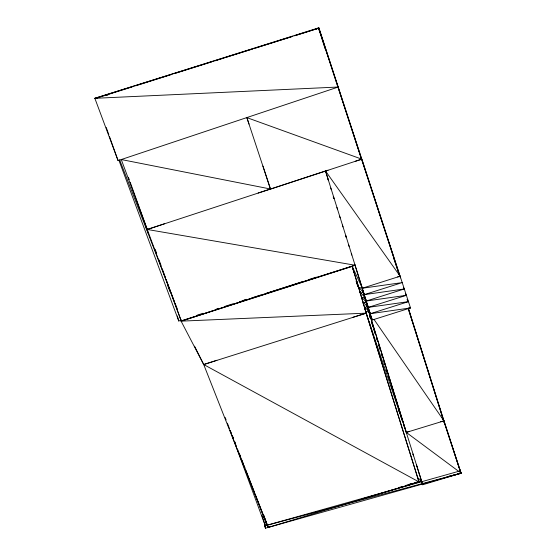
<?xml version="1.0" encoding="UTF-8"?>
<svg xmlns="http://www.w3.org/2000/svg" width="556" height="556" viewBox="0 0 556 556"><rect width="100%" height="100%" fill="white"/><g stroke="black" fill="none" stroke-linecap="round" stroke-linejoin="round"><path stroke-width="0.83" d="M265.497 526.817L265.441 528.2L461.146 473.184L459.555 469M265.198 526.518L265.441 528.2L264.593 525.907L264.719 523.161L264.955 524.836M364.458 307.614L419.002 481.927L267.992 527.498L203.711 364.534L181.089 321.146L181.597 320.068L178.747 320.986L118.852 160.1M130.16 182.166L147.25 229.461L147.771 228.989M367.238 306.738L406.29 432.415L409.501 431.289M96.612 98.085L98.878 97.321M315.523 29.28L318.831 27.8L94.854 98.308L118.074 160.614L118.935 160.33M328.012 170.233L325.566 171.067L400.125 276.207L400.369 277.882M363.047 291.657L364.319 294.631L402.217 282.601L362.31 288.23L354.797 264.635L355.069 265.24L147.25 229.461L164.562 223.748M147.25 229.461L325.51 170.977L372.27 319.999L410.509 307.934L318.831 27.8L361.421 158.891L318.908 29.037L319.63 31.483M249.025 124.113L246.85 117.573L270.501 189.13L361.824 159.169L399.271 274.525L393.94 258.943M258.158 193.043L270.515 189.019L121.271 159.544L181.214 320.875L355.069 265.24L265.858 293.436M181.089 321.146L352.219 266.38L366.286 313.153L181.089 321.146L302.374 281.677M308.969 279.529L316.399 277.117M355.249 161.296L361.824 159.169L246.801 117.594M216.882 360.281L203.711 364.534L194.558 346.138M243.987 300.101L246.468 299.309M362.31 288.23L400.125 276.207L399.542 275.345M197.29 315.113L203.072 313.285M216.291 309.101L218.772 308.323M225.382 306.231L232.811 303.882M239.421 301.797L246.857 299.441M251.812 297.877L260.896 295.007M403.35 287.521L404.302 288.967L364.319 294.631L361.873 287.542L363.318 292.289L360.434 293.207L359.808 291.678M361.261 296.522L361.838 298.079L364.687 297.168L363.214 292.477M404.302 288.967L366.314 301.011L364.097 295.771M364.583 297.314L366.043 301.964L363.214 302.86L361.504 297.439M365.681 301.303L367.363 306.669L364.562 307.551L363.117 302.957M405.435 293.86L406.38 295.319L368.308 307.364L365.758 301.296L370.296 313.695L410.509 307.934L408.806 308.073M364.243 498.287L419.002 481.927L365.89 312.166L368.663 311.284L369.65 312.708M364.395 307.169L366.286 313.153L203.711 364.534L419.002 481.927M96.688 98.092L132.3 86.875M135.608 85.832L171.227 74.622M174.535 73.58L211.808 61.848M215.116 60.806L224.228 57.935M225.882 57.414L252.389 49.074M255.697 48.031L291.309 36.821M294.624 35.779L318.644 28.217L294.604 35.751M407.062 299.455L408.452 301.637L370.296 313.695L366.765 305.223M95.861 98.342L94.854 98.308L292.949 36.265M353.039 317.247L366.286 313.153M370.06 313.702L369.073 312.27L406.29 432.415L443.973 420.885L461.146 473.184L422.727 484.762L416.451 464.892M398.958 487.515L401.529 486.736M406.415 485.263L412.316 483.484M413.879 483.011L421.434 480.731L417.354 477.514M264.593 525.907L460.431 470.821L459.965 470.744L461.146 473.184L264.593 525.907L267.089 525.17M409.765 484.151L412.267 483.414M417.271 481.948L421.434 480.731M397.63 276.93L400.125 276.207M446.934 476.978L461.146 473.184L406.29 432.415M440.644 421.761L443.973 420.885L460.354 471.557L459.43 469.153M448.685 476.346L451.18 475.714M452.841 475.29L461.146 473.184M406.38 295.319L366.314 301.011L363.005 291.691M408.452 301.637L368.308 307.364L364.66 297.314M94.854 98.308L338.215 87.035L118.074 160.614L109.421 136.352M364.687 297.168L359.864 291.824L361.838 298.079M361.796 297.258L366.043 301.964M363.158 302.012L367.363 306.669M365.021 307.253L368.663 311.284M363.318 292.289L358.446 286.882L360.434 293.207L359.544 290.816M374 319.415L443.973 420.885L408.271 308.038L443.25 419.467L442.409 417.007M442.117 417.243L443.973 420.885M368.072 309.845L372.27 319.999L367.05 306.002M356.097 281.204L359.009 288.244L361.914 287.32L352.233 266.345L353.964 272.211M399 410.745L399.952 413.157M232.429 435.897L233.367 438.316M234.632 441.547L235.577 443.966M239.671 454.447L240.616 456.865M241.874 460.097L243.132 463.322M244.077 465.74L245.022 468.159M245.648 469.771L254.467 492.352M255.1 493.971L267.061 524.614M225.18 417.5L226.125 419.926M227.383 423.165L228.328 425.59M230.212 430.441L231.157 432.867M232.415 436.106L233.36 438.531M234.625 441.763L236.508 446.621M237.454 449.046L245.008 468.458M245.641 470.07L267.992 527.498M119.637 159.843L174.403 301.456M175.029 303.076L177.218 308.74M356.563 282.858L358.057 286.84M146.075 227.355L148.612 234.173M167.467 284.915L169.921 291.504M263.516 514.842L267.109 524.6M228.565 426.209L229.468 428.648M230.066 430.274L264.92 524.725M263.537 514.807L267.116 524.593M155.173 249.317L156.653 253.383M159.016 259.888L161.094 265.58M162.276 268.833L165.528 277.778M166.119 279.404L181.214 320.875M128.394 177.274L129.277 179.72M106.245 127.456L108.844 134.74M356.194 280.161L359.009 288.244L352.129 266.38M398.249 408.799L399.639 412.899M401.022 417L402.134 420.28M404.073 426.021L404.629 427.661M365.89 312.166L402.217 420.426M460.354 471.557L443.514 420.28L444.098 422.81M262.932 166.084L270.501 189.13M361.685 159.711L399.271 274.525M262.008 515.627L264.976 524.704M408.472 309.602L443.25 419.467M413.052 454.127L413.581 455.781M318.901 29.044L321.243 36.494M321.757 38.149L325.135 48.9M327.936 178.962L328.464 180.651M330.771 188.025L331.293 189.672M333.551 196.88L334.066 198.527M339.612 216.208L340.133 217.862M342.399 225.097L342.982 226.952M345.728 235.716L346.277 237.454M351.281 253.418L351.802 255.072M369.497 315.308L370.296 317.921M371.575 321.924L373.152 327.039M373.91 329.367L375.23 333.663M376.766 338.465L377.573 341.12M378.872 345.262L380.429 350.238M381.701 354.179L382.743 357.487M384.036 361.622L384.849 364.319M386.378 369.066L387.713 373.437M389.012 377.58L390.048 380.895M391.313 384.787L392.87 389.749M394.169 393.884L394.989 396.637M396.289 400.779L397.325 404.087M398.624 408.236L400.188 413.205M400.661 414.561L422.727 484.762M369.434 315.335L370.213 317.81M371.623 322.299L373.062 326.893M373.84 329.374L375.307 334.038M376.607 338.166L377.628 341.426M378.886 345.443L380.401 350.266M381.625 354.144L382.681 357.515M383.953 361.567L384.967 364.805M386.17 368.628L387.768 373.715M389.026 377.726L389.916 380.568M391.215 384.703L392.772 389.652M394.065 393.787L395.107 397.088M396.261 400.765L397.338 404.198M398.582 408.167L400.132 413.101M401.328 416.91L402.433 420.419M404.184 425.993L404.698 427.64M413.011 454.12L413.532 455.774M416.395 464.879L416.91 466.533M419.161 473.698L419.683 475.352M325.51 170.977L328.36 180.095M336.915 207.451L337.436 209.105M345.728 235.626L346.249 237.287M348.577 244.744L349.099 246.398M391.25 385.093L392.473 389.165M333.211 196.887L333.704 198.534M356.445 280.53L357.689 284.693M363.151 303.006L363.652 304.674M177.378 315.961L178.747 320.986M270.494 526.282L268.006 527.032L270.494 526.289M108.337 94.617L105.842 95.361L108.309 94.631"/></g></svg>
